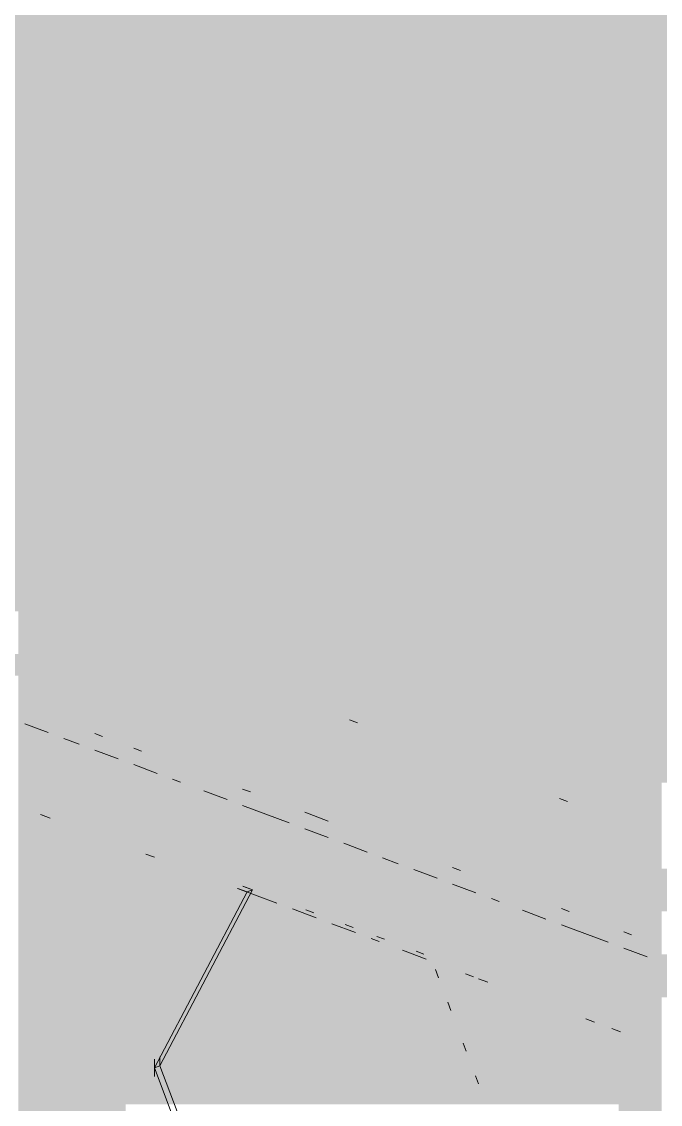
# Paper-space layout '03 3D Building and Roof' of a CAD drawing. Header units: millimetres. Extents: x 5 to 415, y 5 to 292.
# Drawn here: x 129.28 to 134.39, y 112.69 to 121.34 of the extents above; entities that cross this region are included whole.
import ezdxf

# ---------------------------------------------------------------- set-up
doc = ezdxf.new("R2010")
doc.units = ezdxf.units.MM
doc.layers.add('EXISTING', color=7, linetype='Continuous')
doc.layers.add('IMAGES', color=7, linetype='Continuous')

# ---------------------------------------------------------------- blocks, each defined once
blk = doc.blocks.new('SHEET_03')
at = {"layer": 'EXISTING', "color": 250, "lineweight": 9}
for p, q in [((131.9633, 115.7375), (131.9011, 115.7608)), ((129.491, 115.6586), (129.3045, 115.7284)), ((129.7398, 115.5654), (129.6154, 115.612)), ((129.8641, 115.6499), (129.9263, 115.6266)), ((130.0506, 115.4489), (129.8641, 115.5188)), ((130.175, 115.5334), (130.2372, 115.5102)), ((130.3615, 115.3325), (130.175, 115.4023)), ((130.5481, 115.2626), (130.4859, 115.2859)), ((130.9211, 115.1228), (130.7346, 115.1927)), ((131.0455, 115.2074), (131.1077, 115.1841)), ((131.4186, 114.9365), (131.0455, 115.0762)), ((133.6421, 115.1086), (133.5799, 115.1319)), ((129.431, 115.0023), (129.494, 114.9788)), ((129.507, 114.9739), (129.4376, 114.9999)), ((131.5429, 115.021), (131.7294, 114.9511)), ((131.7294, 114.82), (131.5429, 114.8899)), ((132.0403, 114.7036), (131.8538, 114.7734)), ((130.3403, 114.6617), (130.2708, 114.6877)), ((132.289, 114.6104), (132.1647, 114.657)), ((132.5999, 114.4939), (132.4134, 114.5638)), ((132.7243, 114.5785), (132.7865, 114.5552)), ((132.9108, 114.3775), (132.7243, 114.4474)), ((130.3403, 112.9784), (131.0809, 114.3843)), ((131.1253, 114.4009), (130.3847, 112.995)), ((131.0038, 114.4132), (131.3183, 114.2953)), ((131.0809, 114.3843), (131.0068, 114.412)), ((131.1111, 114.4063), (131.0482, 114.4298)), ((131.0513, 114.4287), (131.1253, 114.4009)), ((131.1253, 114.4009), (131.0809, 114.3843)), ((133.0974, 114.3076), (133.0352, 114.3309)), ((131.4441, 114.2482), (131.6328, 114.1775)), ((131.6144, 114.2177), (131.5515, 114.2413)), ((133.4704, 114.1679), (133.2839, 114.2377)), ((133.5948, 114.2524), (133.657, 114.2291)), ((131.7587, 114.1304), (131.9474, 114.0597)), ((131.9289, 114.0999), (131.866, 114.1235)), ((133.9678, 113.9815), (133.5948, 114.1213)), ((132.0732, 114.0126), (132.1361, 113.989)), ((132.1805, 114.0056), (132.1176, 114.0292)), ((134.0922, 114.066), (134.1544, 114.0427)), ((134.2787, 113.8651), (134.0922, 113.9349)), ((132.3248, 113.9183), (132.5136, 113.8476)), ((132.4951, 113.8878), (132.4322, 113.9114)), ((132.5869, 113.764), (132.6116, 113.6986)), ((132.8281, 113.7298), (132.891, 113.7062)), ((133.0066, 113.6629), (132.9326, 113.6906)), ((132.6857, 113.5026), (132.7104, 113.4372)), ((133.8584, 113.3438), (133.7889, 113.3698)), ((134.0667, 113.2658), (133.9973, 113.2918)), ((132.8091, 113.1758), (132.8338, 113.1104)), ((130.3847, 112.995), (130.3847, 113.0651)), ((130.3403, 113.0485), (130.3403, 112.9784)), ((130.3403, 112.944), (130.3403, 113.0127)), ((130.3403, 112.9784), (130.3847, 112.995)), ((130.3403, 112.9784), (130.3403, 112.9082)), ((131.0562, 111.0829), (130.3403, 112.9784)), ((130.3847, 112.995), (131.1007, 111.0995)), ((132.9079, 112.9143), (132.9326, 112.8489))]:
    blk.add_line(p, q, dxfattribs=at)
at = {"layer": 'IMAGES', "color": 7}
for points in [[(123.0845, 121.2571), (144.3336, 121.2571), (123.0845, 121.4286), (144.3336, 121.4286)], [(122.5704, 121.0857), (144.3336, 121.0857), (122.5704, 121.2571), (144.3336, 121.2571)], [(122.0564, 120.9143), (144.3336, 120.9143), (122.0564, 121.0857), (144.3336, 121.0857)], [(121.7136, 120.7429), (144.3336, 120.7429), (121.7136, 120.9143), (144.3336, 120.9143)], [(121.1995, 120.5714), (144.3336, 120.5714), (121.1995, 120.7429), (144.3336, 120.7429)], [(120.8568, 120.4), (144.3336, 120.4), (120.8568, 120.5714), (144.3336, 120.5714)], [(120.3427, 120.2286), (144.3336, 120.2286), (120.3427, 120.4), (144.3336, 120.4)], [(119.6573, 120.0571), (144.3336, 120.0571), (119.6573, 120.2286), (144.3336, 120.2286)], [(119.4859, 119.8857), (144.3336, 119.8857), (119.4859, 120.0571), (144.3336, 120.0571)], [(118.9718, 119.7143), (144.3336, 119.7143), (118.9718, 119.8857), (144.3336, 119.8857)], [(118.6291, 119.5429), (144.3336, 119.5429), (118.6291, 119.7143), (144.3336, 119.7143)], [(117.9436, 119.3714), (143.3054, 119.3714), (117.9436, 119.5429), (143.3054, 119.5429)], [(117.4296, 119.2), (142.7913, 119.2), (117.4296, 119.3714), (142.7913, 119.3714)], [(117.0868, 119.0286), (142.6199, 119.0286), (117.0868, 119.2), (142.6199, 119.2)], [(116.5727, 118.8571), (142.6199, 118.8571), (116.5727, 119.0286), (142.6199, 119.0286)], [(116.4014, 118.6857), (142.7913, 118.6857), (116.4014, 118.8571), (142.7913, 118.8571)], [(115.7159, 118.5143), (142.9627, 118.5143), (115.7159, 118.6857), (142.9627, 118.6857)], [(115.2018, 118.3429), (142.9627, 118.3429), (115.2018, 118.5143), (142.9627, 118.5143)], [(114.8591, 118.1714), (142.9627, 118.1714), (114.8591, 118.3429), (142.9627, 118.3429)], [(114.345, 118), (142.9627, 118), (114.345, 118.1714), (142.9627, 118.1714)], [(113.8309, 117.8286), (142.9627, 117.8286), (113.8309, 118), (142.9627, 118)], [(113.4882, 117.6571), (142.7913, 117.6571), (113.4882, 117.8286), (142.7913, 117.8286)], [(112.9741, 117.4857), (142.6199, 117.4857), (112.9741, 117.6571), (142.6199, 117.6571)], [(112.46, 117.3143), (142.7913, 117.3143), (112.46, 117.4857), (142.7913, 117.4857)], [(112.1173, 117.1429), (142.9627, 117.1429), (112.1173, 117.3143), (142.9627, 117.3143)], [(111.6032, 116.9714), (143.4767, 116.9714), (111.6032, 117.1429), (143.4767, 117.1429)], [(111.2605, 116.8), (143.134, 116.8), (111.2605, 116.9714), (143.134, 116.9714)], [(110.7464, 116.6286), (129.7677, 116.6286), (110.7464, 116.8), (129.7677, 116.8)], [(129.7677, 116.6286), (129.9391, 116.6286), (129.7677, 116.8), (129.9391, 116.8)], [(129.9391, 116.6286), (130.1104, 116.6286), (129.9391, 116.8), (130.1104, 116.8)], [(130.1104, 116.6286), (142.6199, 116.6286), (130.1104, 116.8), (142.6199, 116.8)], [(129.2536, 116.4571), (129.425, 116.4571), (129.2536, 116.6286), (129.425, 116.6286)], [(129.425, 116.4571), (129.7677, 116.4571), (129.425, 116.6286), (129.7677, 116.6286)], [(129.7677, 116.4571), (129.9391, 116.4571), (129.7677, 116.6286), (129.9391, 116.6286)], [(129.9391, 116.4571), (130.1104, 116.4571), (129.9391, 116.6286), (130.1104, 116.6286)], [(130.1104, 116.4571), (130.4532, 116.4571), (130.1104, 116.6286), (130.4532, 116.6286)], [(130.4532, 116.4571), (130.6245, 116.4571), (130.4532, 116.6286), (130.6245, 116.6286)], [(130.6245, 116.4571), (142.1058, 116.4571), (130.6245, 116.6286), (142.1058, 116.6286)], [(129.2536, 116.2857), (129.425, 116.2857), (129.2536, 116.4571), (129.425, 116.4571)], [(129.425, 116.2857), (129.5963, 116.2857), (129.425, 116.4571), (129.5963, 116.4571)], [(129.5963, 116.2857), (129.7677, 116.2857), (129.5963, 116.4571), (129.7677, 116.4571)], [(129.7677, 116.2857), (129.9391, 116.2857), (129.7677, 116.4571), (129.9391, 116.4571)], [(129.9391, 116.2857), (130.1104, 116.2857), (129.9391, 116.4571), (130.1104, 116.4571)], [(130.1104, 116.2857), (130.2818, 116.2857), (130.1104, 116.4571), (130.2818, 116.4571)], [(130.2818, 116.2857), (130.6245, 116.2857), (130.2818, 116.4571), (130.6245, 116.4571)], [(130.6245, 116.2857), (130.7959, 116.2857), (130.6245, 116.4571), (130.7959, 116.4571)], [(130.7959, 116.2857), (130.9672, 116.2857), (130.7959, 116.4571), (130.9672, 116.4571)], [(130.9672, 116.2857), (141.5918, 116.2857), (130.9672, 116.4571), (141.5918, 116.4571)], [(129.0822, 116.1143), (129.425, 116.1143), (129.0822, 116.2857), (129.425, 116.2857)], [(129.425, 116.1143), (129.5963, 116.1143), (129.425, 116.2857), (129.5963, 116.2857)], [(129.5963, 116.1143), (130.2818, 116.1143), (129.5963, 116.2857), (130.2818, 116.2857)], [(130.2818, 116.1143), (130.4532, 116.1143), (130.2818, 116.2857), (130.4532, 116.2857)], [(130.4532, 116.1143), (130.6245, 116.1143), (130.4532, 116.2857), (130.6245, 116.2857)], [(130.6245, 116.1143), (130.7959, 116.1143), (130.6245, 116.2857), (130.7959, 116.2857)], [(130.7959, 116.1143), (130.9672, 116.1143), (130.7959, 116.2857), (130.9672, 116.2857)], [(130.9672, 116.1143), (131.1386, 116.1143), (130.9672, 116.2857), (131.1386, 116.2857)], [(131.1386, 116.1143), (131.4813, 116.1143), (131.1386, 116.2857), (131.4813, 116.2857)], [(131.4813, 116.1143), (141.249, 116.1143), (131.4813, 116.2857), (141.249, 116.2857)], [(129.2536, 115.7714), (129.425, 115.7714), (129.2536, 116.1143), (129.425, 116.1143)], [(129.425, 115.9429), (130.4532, 115.9429), (129.425, 116.1143), (130.4532, 116.1143)], [(130.4532, 115.9429), (130.6245, 115.9429), (130.4532, 116.1143), (130.6245, 116.1143)], [(130.6245, 115.9429), (130.7959, 115.9429), (130.6245, 116.1143), (130.7959, 116.1143)], [(130.7959, 115.9429), (130.9672, 115.9429), (130.7959, 116.1143), (130.9672, 116.1143)], [(130.9672, 115.9429), (131.1386, 115.9429), (130.9672, 116.1143), (131.1386, 116.1143)], [(131.1386, 115.9429), (131.31, 115.9429), (131.1386, 116.1143), (131.31, 116.1143)], [(131.31, 115.9429), (131.4813, 115.9429), (131.31, 116.1143), (131.4813, 116.1143)], [(131.4813, 115.9429), (131.8241, 115.9429), (131.4813, 116.1143), (131.8241, 116.1143)], [(131.8241, 115.9429), (131.9954, 115.9429), (131.8241, 116.1143), (131.9954, 116.1143)], [(131.9954, 115.9429), (140.7349, 115.9429), (131.9954, 116.1143), (140.7349, 116.1143)], [(129.425, 115.7714), (129.5963, 115.7714), (129.425, 115.9429), (129.5963, 115.9429)], [(129.5963, 115.7714), (129.7677, 115.7714), (129.5963, 115.9429), (129.7677, 115.9429)], [(129.7677, 115.7714), (129.9391, 115.7714), (129.7677, 115.9429), (129.9391, 115.9429)], [(129.9391, 115.7714), (130.1104, 115.7714), (129.9391, 115.9429), (130.1104, 115.9429)], [(130.1104, 115.7714), (130.9672, 115.7714), (130.1104, 115.9429), (130.9672, 115.9429)], [(130.9672, 115.7714), (131.1386, 115.7714), (130.9672, 115.9429), (131.1386, 115.9429)], [(131.1386, 115.7714), (131.31, 115.7714), (131.1386, 115.9429), (131.31, 115.9429)], [(131.31, 115.7714), (131.4813, 115.7714), (131.31, 115.9429), (131.4813, 115.9429)], [(131.4813, 115.7714), (131.6527, 115.7714), (131.4813, 115.9429), (131.6527, 115.9429)], [(131.6527, 115.7714), (131.8241, 115.7714), (131.6527, 115.9429), (131.8241, 115.9429)], [(131.8241, 115.7714), (131.9954, 115.7714), (131.8241, 115.9429), (131.9954, 115.9429)], [(131.9954, 115.7714), (132.3381, 115.7714), (131.9954, 115.9429), (132.3381, 115.9429)], [(132.3381, 115.7714), (140.5636, 115.7714), (132.3381, 115.9429), (140.5636, 115.9429)], [(129.2536, 115.6), (129.5963, 115.6), (129.2536, 115.7714), (129.5963, 115.7714)], [(129.5963, 115.6), (129.7677, 115.6), (129.5963, 115.7714), (129.7677, 115.7714)], [(129.7677, 115.6), (129.9391, 115.6), (129.7677, 115.7714), (129.9391, 115.7714)], [(129.9391, 115.6), (130.1104, 115.6), (129.9391, 115.7714), (130.1104, 115.7714)], [(130.1104, 115.6), (130.2818, 115.6), (130.1104, 115.7714), (130.2818, 115.7714)], [(130.2818, 115.6), (130.4532, 115.6), (130.2818, 115.7714), (130.4532, 115.7714)], [(130.4532, 115.6), (130.6245, 115.6), (130.4532, 115.7714), (130.6245, 115.7714)], [(130.6245, 115.6), (131.31, 115.6), (130.6245, 115.7714), (131.31, 115.7714)], [(131.31, 115.6), (131.4813, 115.6), (131.31, 115.7714), (131.4813, 115.7714)], [(131.4813, 115.6), (131.6527, 115.6), (131.4813, 115.7714), (131.6527, 115.7714)], [(131.6527, 115.6), (131.8241, 115.6), (131.6527, 115.7714), (131.8241, 115.7714)], [(131.8241, 115.6), (131.9954, 115.6), (131.8241, 115.7714), (131.9954, 115.7714)], [(131.9954, 115.6), (132.1668, 115.6), (131.9954, 115.7714), (132.1668, 115.7714)], [(132.1668, 115.6), (132.3381, 115.6), (132.1668, 115.7714), (132.3381, 115.7714)], [(132.3381, 115.6), (132.6809, 115.6), (132.3381, 115.7714), (132.6809, 115.7714)], [(132.6809, 115.6), (132.8522, 115.6), (132.6809, 115.7714), (132.8522, 115.7714)], [(132.8522, 115.6), (139.8781, 115.6), (132.8522, 115.7714), (139.8781, 115.7714)], [(129.2536, 115.0857), (129.425, 115.0857), (129.2536, 115.6), (129.425, 115.6)], [(129.425, 115.4286), (129.5963, 115.4286), (129.425, 115.6), (129.5963, 115.6)], [(129.5963, 115.4286), (130.1104, 115.4286), (129.5963, 115.6), (130.1104, 115.6)], [(130.1104, 115.4286), (130.2818, 115.4286), (130.1104, 115.6), (130.2818, 115.6)], [(130.2818, 115.4286), (130.4532, 115.4286), (130.2818, 115.6), (130.4532, 115.6)], [(130.4532, 115.4286), (130.6245, 115.4286), (130.4532, 115.6), (130.6245, 115.6)], [(130.6245, 115.2571), (130.7959, 115.2571), (130.6245, 115.6), (130.7959, 115.6)], [(130.7959, 115.4286), (131.8241, 115.4286), (130.7959, 115.6), (131.8241, 115.6)], [(131.8241, 115.4286), (131.9954, 115.4286), (131.8241, 115.6), (131.9954, 115.6)], [(131.9954, 115.4286), (132.1668, 115.4286), (131.9954, 115.6), (132.1668, 115.6)], [(132.1668, 115.4286), (132.3381, 115.4286), (132.1668, 115.6), (132.3381, 115.6)], [(132.3381, 115.4286), (132.5095, 115.4286), (132.3381, 115.6), (132.5095, 115.6)], [(132.5095, 115.4286), (132.6809, 115.4286), (132.5095, 115.6), (132.6809, 115.6)], [(132.6809, 115.4286), (132.8522, 115.4286), (132.6809, 115.6), (132.8522, 115.6)], [(132.8522, 115.4286), (133.195, 115.4286), (132.8522, 115.6), (133.195, 115.6)], [(133.195, 115.4286), (133.3663, 115.4286), (133.195, 115.6), (133.3663, 115.6)], [(133.3663, 115.4286), (139.364, 115.4286), (133.3663, 115.6), (139.364, 115.6)], [(129.425, 115.2571), (129.7677, 115.2571), (129.425, 115.4286), (129.7677, 115.4286)], [(129.7677, 115.2571), (129.9391, 115.2571), (129.7677, 115.4286), (129.9391, 115.4286)], [(129.9391, 115.2571), (130.1104, 115.2571), (129.9391, 115.4286), (130.1104, 115.4286)], [(130.1104, 115.2571), (130.2818, 115.2571), (130.1104, 115.4286), (130.2818, 115.4286)], [(130.2818, 115.2571), (130.4532, 115.2571), (130.2818, 115.4286), (130.4532, 115.4286)], [(130.4532, 115.2571), (130.6245, 115.2571), (130.4532, 115.4286), (130.6245, 115.4286)], [(130.7959, 115.2571), (130.9672, 115.2571), (130.7959, 115.4286), (130.9672, 115.4286)], [(130.9672, 115.2571), (132.1668, 115.2571), (130.9672, 115.4286), (132.1668, 115.4286)], [(132.1668, 115.2571), (132.5095, 115.2571), (132.1668, 115.4286), (132.5095, 115.4286)], [(132.5095, 115.2571), (132.6809, 115.2571), (132.5095, 115.4286), (132.6809, 115.4286)], [(132.6809, 115.2571), (132.8522, 115.2571), (132.6809, 115.4286), (132.8522, 115.4286)], [(132.8522, 115.2571), (133.0236, 115.2571), (132.8522, 115.4286), (133.0236, 115.4286)], [(133.0236, 115.2571), (133.195, 115.2571), (133.0236, 115.4286), (133.195, 115.4286)], [(133.195, 115.2571), (133.3663, 115.2571), (133.195, 115.4286), (133.3663, 115.4286)], [(133.3663, 115.2571), (133.5377, 115.2571), (133.3663, 115.4286), (133.5377, 115.4286)], [(133.5377, 115.2571), (133.7091, 115.2571), (133.5377, 115.4286), (133.7091, 115.4286)], [(133.7091, 115.2571), (139.0213, 115.2571), (133.7091, 115.4286), (139.0213, 115.4286)], [(129.425, 115.0857), (129.5963, 115.0857), (129.425, 115.2571), (129.5963, 115.2571)], [(129.5963, 115.0857), (129.7677, 115.0857), (129.5963, 115.2571), (129.7677, 115.2571)], [(129.7677, 115.0857), (130.1104, 115.0857), (129.7677, 115.2571), (130.1104, 115.2571)], [(130.1104, 115.0857), (130.2818, 115.0857), (130.1104, 115.2571), (130.2818, 115.2571)], [(130.2818, 115.0857), (130.4532, 115.0857), (130.2818, 115.2571), (130.4532, 115.2571)], [(130.4532, 115.0857), (130.6245, 115.0857), (130.4532, 115.2571), (130.6245, 115.2571)], [(130.6245, 115.0857), (130.7959, 115.0857), (130.6245, 115.2571), (130.7959, 115.2571)], [(130.7959, 115.0857), (130.9672, 115.0857), (130.7959, 115.2571), (130.9672, 115.2571)], [(130.9672, 115.0857), (131.31, 115.0857), (130.9672, 115.2571), (131.31, 115.2571)], [(131.31, 115.0857), (131.4813, 115.0857), (131.31, 115.2571), (131.4813, 115.2571)], [(131.4813, 115.0857), (131.6527, 115.0857), (131.4813, 115.2571), (131.6527, 115.2571)], [(131.6527, 115.0857), (131.9954, 115.0857), (131.6527, 115.2571), (131.9954, 115.2571)], [(131.9954, 115.0857), (132.6809, 115.0857), (131.9954, 115.2571), (132.6809, 115.2571)], [(132.6809, 115.0857), (132.8522, 115.0857), (132.6809, 115.2571), (132.8522, 115.2571)], [(132.8522, 115.0857), (133.0236, 115.0857), (132.8522, 115.2571), (133.0236, 115.2571)], [(133.0236, 115.0857), (133.195, 115.0857), (133.0236, 115.2571), (133.195, 115.2571)], [(133.195, 115.0857), (133.3663, 115.0857), (133.195, 115.2571), (133.3663, 115.2571)], [(133.3663, 115.0857), (133.5377, 115.0857), (133.3663, 115.2571), (133.5377, 115.2571)], [(133.5377, 115.0857), (133.7091, 115.0857), (133.5377, 115.2571), (133.7091, 115.2571)], [(133.7091, 115.0857), (134.0518, 115.0857), (133.7091, 115.2571), (134.0518, 115.2571)], [(134.0518, 115.0857), (134.2231, 115.0857), (134.0518, 115.2571), (134.2231, 115.2571)], [(134.2231, 115.0857), (134.3945, 115.0857), (134.2231, 115.2571), (134.3945, 115.2571)], [(129.2536, 114.9143), (129.425, 114.9143), (129.2536, 115.0857), (129.425, 115.0857)], [(129.425, 114.7429), (129.5963, 114.7429), (129.425, 115.0857), (129.5963, 115.0857)], [(129.5963, 114.9143), (129.7677, 114.9143), (129.5963, 115.0857), (129.7677, 115.0857)], [(129.7677, 114.9143), (129.9391, 114.9143), (129.7677, 115.0857), (129.9391, 115.0857)], [(129.9391, 114.9143), (130.4532, 114.9143), (129.9391, 115.0857), (130.4532, 115.0857)], [(130.4532, 114.9143), (130.6245, 114.9143), (130.4532, 115.0857), (130.6245, 115.0857)], [(130.6245, 114.9143), (130.7959, 114.9143), (130.6245, 115.0857), (130.7959, 115.0857)], [(130.7959, 114.9143), (130.9672, 114.9143), (130.7959, 115.0857), (130.9672, 115.0857)], [(130.9672, 114.9143), (131.1386, 114.9143), (130.9672, 115.0857), (131.1386, 115.0857)], [(131.1386, 114.9143), (131.31, 114.9143), (131.1386, 115.0857), (131.31, 115.0857)], [(131.31, 114.7429), (131.4813, 114.7429), (131.31, 115.0857), (131.4813, 115.0857)], [(131.4813, 114.9143), (131.6527, 114.9143), (131.4813, 115.0857), (131.6527, 115.0857)], [(131.6527, 114.9143), (131.8241, 114.9143), (131.6527, 115.0857), (131.8241, 115.0857)], [(131.8241, 114.9143), (131.9954, 114.9143), (131.8241, 115.0857), (131.9954, 115.0857)], [(131.9954, 114.9143), (132.1668, 114.9143), (131.9954, 115.0857), (132.1668, 115.0857)], [(132.1668, 114.9143), (133.3663, 114.9143), (132.1668, 115.0857), (133.3663, 115.0857)], [(133.3663, 114.9143), (133.5377, 114.9143), (133.3663, 115.0857), (133.5377, 115.0857)], [(133.5377, 114.9143), (133.7091, 114.9143), (133.5377, 115.0857), (133.7091, 115.0857)], [(133.7091, 114.9143), (133.8804, 114.9143), (133.7091, 115.0857), (133.8804, 115.0857)], [(133.8804, 114.9143), (134.0518, 114.9143), (133.8804, 115.0857), (134.0518, 115.0857)], [(134.0518, 114.9143), (134.2231, 114.9143), (134.0518, 115.0857), (134.2231, 115.0857)], [(134.2231, 114.9143), (134.3945, 114.9143), (134.2231, 115.0857), (134.3945, 115.0857)], [(129.2536, 111.6571), (129.425, 111.6571), (129.2536, 114.9143), (129.425, 114.9143)], [(129.5963, 114.7429), (129.9391, 114.7429), (129.5963, 114.9143), (129.9391, 114.9143)], [(129.9391, 114.7429), (130.2818, 114.7429), (129.9391, 114.9143), (130.2818, 114.9143)], [(130.2818, 114.7429), (130.7959, 114.7429), (130.2818, 114.9143), (130.7959, 114.9143)], [(130.7959, 114.7429), (130.9672, 114.7429), (130.7959, 114.9143), (130.9672, 114.9143)], [(130.9672, 114.7429), (131.1386, 114.7429), (130.9672, 114.9143), (131.1386, 114.9143)], [(131.1386, 114.7429), (131.31, 114.7429), (131.1386, 114.9143), (131.31, 114.9143)], [(131.4813, 114.7429), (131.6527, 114.7429), (131.4813, 114.9143), (131.6527, 114.9143)], [(131.6527, 114.7429), (131.8241, 114.7429), (131.6527, 114.9143), (131.8241, 114.9143)], [(131.8241, 114.7429), (131.9954, 114.7429), (131.8241, 114.9143), (131.9954, 114.9143)], [(131.9954, 114.7429), (132.1668, 114.7429), (131.9954, 114.9143), (132.1668, 114.9143)], [(132.1668, 114.7429), (132.3381, 114.7429), (132.1668, 114.9143), (132.3381, 114.9143)], [(132.3381, 114.7429), (132.5095, 114.7429), (132.3381, 114.9143), (132.5095, 114.9143)], [(132.5095, 114.7429), (132.6809, 114.7429), (132.5095, 114.9143), (132.6809, 114.9143)], [(132.6809, 114.7429), (132.8522, 114.7429), (132.6809, 114.9143), (132.8522, 114.9143)], [(132.8522, 114.7429), (133.5377, 114.7429), (132.8522, 114.9143), (133.5377, 114.9143)], [(133.5377, 114.7429), (133.7091, 114.7429), (133.5377, 114.9143), (133.7091, 114.9143)], [(133.7091, 114.7429), (133.8804, 114.7429), (133.7091, 114.9143), (133.8804, 114.9143)], [(133.8804, 114.7429), (134.0518, 114.7429), (133.8804, 114.9143), (134.0518, 114.9143)], [(134.0518, 114.7429), (134.2231, 114.7429), (134.0518, 114.9143), (134.2231, 114.9143)], [(134.2231, 114.7429), (134.3945, 114.7429), (134.2231, 114.9143), (134.3945, 114.9143)], [(129.425, 114.5714), (129.7677, 114.5714), (129.425, 114.7429), (129.7677, 114.7429)], [(129.7677, 114.5714), (129.9391, 114.5714), (129.7677, 114.7429), (129.9391, 114.7429)], [(129.9391, 114.5714), (130.2818, 114.5714), (129.9391, 114.7429), (130.2818, 114.7429)], [(130.2818, 114.5714), (130.4532, 114.5714), (130.2818, 114.7429), (130.4532, 114.7429)], [(130.4532, 114.5714), (130.6245, 114.5714), (130.4532, 114.7429), (130.6245, 114.7429)], [(130.6245, 114.5714), (130.7959, 114.5714), (130.6245, 114.7429), (130.7959, 114.7429)], [(130.7959, 114.5714), (131.31, 114.5714), (130.7959, 114.7429), (131.31, 114.7429)], [(131.31, 114.4), (131.4813, 114.4), (131.31, 114.7429), (131.4813, 114.7429)], [(131.4813, 114.5714), (131.6527, 114.5714), (131.4813, 114.7429), (131.6527, 114.7429)], [(131.6527, 114.5714), (131.8241, 114.5714), (131.6527, 114.7429), (131.8241, 114.7429)], [(131.8241, 114.5714), (132.3381, 114.5714), (131.8241, 114.7429), (132.3381, 114.7429)], [(132.3381, 114.5714), (132.5095, 114.5714), (132.3381, 114.7429), (132.5095, 114.7429)], [(132.5095, 114.5714), (132.6809, 114.5714), (132.5095, 114.7429), (132.6809, 114.7429)], [(132.6809, 114.5714), (132.8522, 114.5714), (132.6809, 114.7429), (132.8522, 114.7429)], [(132.8522, 114.5714), (133.0236, 114.5714), (132.8522, 114.7429), (133.0236, 114.7429)], [(133.0236, 114.5714), (133.195, 114.5714), (133.0236, 114.7429), (133.195, 114.7429)], [(133.195, 114.5714), (134.2231, 114.5714), (133.195, 114.7429), (134.2231, 114.7429)], [(134.2231, 114.5714), (134.3945, 114.5714), (134.2231, 114.7429), (134.3945, 114.7429)], [(129.425, 111.8286), (129.5963, 111.8286), (129.425, 114.5714), (129.5963, 114.5714)], [(129.5963, 114.4), (129.7677, 114.4), (129.5963, 114.5714), (129.7677, 114.5714)], [(129.7677, 114.4), (130.1104, 114.4), (129.7677, 114.5714), (130.1104, 114.5714)], [(130.1104, 114.4), (130.2818, 114.4), (130.1104, 114.5714), (130.2818, 114.5714)], [(130.2818, 113.7143), (130.4532, 113.7143), (130.2818, 114.5714), (130.4532, 114.5714)], [(130.4532, 114.4), (130.6245, 114.4), (130.4532, 114.5714), (130.6245, 114.5714)], [(130.6245, 114.4), (130.7959, 114.4), (130.6245, 114.5714), (130.7959, 114.5714)], [(130.7959, 114.4), (130.9672, 114.4), (130.7959, 114.5714), (130.9672, 114.5714)], [(130.9672, 114.4), (131.1386, 114.4), (130.9672, 114.5714), (131.1386, 114.5714)], [(131.1386, 114.4), (131.31, 114.4), (131.1386, 114.5714), (131.31, 114.5714)], [(131.4813, 114.4), (131.8241, 114.4), (131.4813, 114.5714), (131.8241, 114.5714)], [(131.8241, 114.4), (131.9954, 114.4), (131.8241, 114.5714), (131.9954, 114.5714)], [(131.9954, 114.4), (132.1668, 114.4), (131.9954, 114.5714), (132.1668, 114.5714)], [(132.1668, 114.4), (132.5095, 114.4), (132.1668, 114.5714), (132.5095, 114.5714)], [(132.5095, 114.4), (132.6809, 114.4), (132.5095, 114.5714), (132.6809, 114.5714)], [(132.6809, 114.4), (133.0236, 114.4), (132.6809, 114.5714), (133.0236, 114.5714)], [(133.0236, 114.4), (133.195, 114.4), (133.0236, 114.5714), (133.195, 114.5714)], [(133.195, 114.4), (133.3663, 114.4), (133.195, 114.5714), (133.3663, 114.5714)], [(133.3663, 114.4), (133.5377, 114.4), (133.3663, 114.5714), (133.5377, 114.5714)], [(133.5377, 114.4), (133.7091, 114.4), (133.5377, 114.5714), (133.7091, 114.5714)], [(133.7091, 114.4), (134.5659, 114.4), (133.7091, 114.5714), (134.5659, 114.5714)], [(129.5963, 112.5143), (130.1104, 112.5143), (129.5963, 114.4), (130.1104, 114.4)], [(130.1104, 113.5429), (130.2818, 113.5429), (130.1104, 114.4), (130.2818, 114.4)], [(130.4532, 114.2286), (130.6245, 114.2286), (130.4532, 114.4), (130.6245, 114.4)], [(130.6245, 114.2286), (130.9672, 114.2286), (130.6245, 114.4), (130.9672, 114.4)], [(130.9672, 114.0571), (131.1386, 114.0571), (130.9672, 114.4), (131.1386, 114.4)], [(131.1386, 114.2286), (131.31, 114.2286), (131.1386, 114.4), (131.31, 114.4)], [(131.31, 114.2286), (131.4813, 114.2286), (131.31, 114.4), (131.4813, 114.4)], [(131.4813, 114.2286), (131.6527, 114.2286), (131.4813, 114.4), (131.6527, 114.4)], [(131.6527, 114.2286), (131.9954, 114.2286), (131.6527, 114.4), (131.9954, 114.4)], [(131.9954, 114.2286), (132.1668, 114.2286), (131.9954, 114.4), (132.1668, 114.4)], [(132.1668, 114.0571), (132.3381, 114.0571), (132.1668, 114.4), (132.3381, 114.4)], [(132.3381, 114.2286), (132.5095, 114.2286), (132.3381, 114.4), (132.5095, 114.4)], [(132.5095, 114.2286), (132.6809, 114.2286), (132.5095, 114.4), (132.6809, 114.4)], [(132.6809, 114.2286), (132.8522, 114.2286), (132.6809, 114.4), (132.8522, 114.4)], [(132.8522, 114.2286), (133.0236, 114.2286), (132.8522, 114.4), (133.0236, 114.4)], [(133.0236, 114.2286), (133.195, 114.2286), (133.0236, 114.4), (133.195, 114.4)], [(133.195, 114.2286), (133.3663, 114.2286), (133.195, 114.4), (133.3663, 114.4)], [(133.3663, 114.2286), (133.5377, 114.2286), (133.3663, 114.4), (133.5377, 114.4)], [(133.5377, 114.2286), (133.7091, 114.2286), (133.5377, 114.4), (133.7091, 114.4)], [(133.7091, 114.2286), (133.8804, 114.2286), (133.7091, 114.4), (133.8804, 114.4)], [(133.8804, 114.2286), (134.2231, 114.2286), (133.8804, 114.4), (134.2231, 114.4)], [(134.2231, 114.2286), (135.08, 114.2286), (134.2231, 114.4), (135.08, 114.4)], [(130.4532, 113.8857), (130.6245, 113.8857), (130.4532, 114.2286), (130.6245, 114.2286)], [(130.6245, 113.8857), (130.7959, 113.8857), (130.6245, 114.2286), (130.7959, 114.2286)], [(130.7959, 114.0571), (130.9672, 114.0571), (130.7959, 114.2286), (130.9672, 114.2286)], [(131.1386, 114.0571), (131.4813, 114.0571), (131.1386, 114.2286), (131.4813, 114.2286)], [(131.4813, 114.0571), (131.6527, 114.0571), (131.4813, 114.2286), (131.6527, 114.2286)], [(131.6527, 114.0571), (131.8241, 114.0571), (131.6527, 114.2286), (131.8241, 114.2286)], [(131.8241, 114.0571), (131.9954, 114.0571), (131.8241, 114.2286), (131.9954, 114.2286)], [(131.9954, 114.0571), (132.1668, 114.0571), (131.9954, 114.2286), (132.1668, 114.2286)], [(132.3381, 114.0571), (132.6809, 114.0571), (132.3381, 114.2286), (132.6809, 114.2286)], [(132.6809, 113.8857), (132.8522, 113.8857), (132.6809, 114.2286), (132.8522, 114.2286)], [(132.8522, 114.0571), (133.0236, 114.0571), (132.8522, 114.2286), (133.0236, 114.2286)], [(133.0236, 114.0571), (133.195, 114.0571), (133.0236, 114.2286), (133.195, 114.2286)], [(133.195, 114.0571), (133.3663, 114.0571), (133.195, 114.2286), (133.3663, 114.2286)], [(133.3663, 114.0571), (133.5377, 114.0571), (133.3663, 114.2286), (133.5377, 114.2286)], [(133.5377, 114.0571), (133.7091, 114.0571), (133.5377, 114.2286), (133.7091, 114.2286)], [(133.7091, 114.0571), (133.8804, 114.0571), (133.7091, 114.2286), (133.8804, 114.2286)], [(133.8804, 114.0571), (134.0518, 114.0571), (133.8804, 114.2286), (134.0518, 114.2286)], [(134.0518, 114.0571), (134.2231, 114.0571), (134.0518, 114.2286), (134.2231, 114.2286)], [(134.2231, 114.0571), (134.3945, 114.0571), (134.2231, 114.2286), (134.3945, 114.2286)], [(130.7959, 113.8857), (130.9672, 113.8857), (130.7959, 114.0571), (130.9672, 114.0571)], [(130.9672, 113.8857), (131.1386, 113.8857), (130.9672, 114.0571), (131.1386, 114.0571)], [(131.1386, 113.8857), (131.31, 113.8857), (131.1386, 114.0571), (131.31, 114.0571)], [(131.31, 113.8857), (131.4813, 113.8857), (131.31, 114.0571), (131.4813, 114.0571)], [(131.4813, 113.8857), (131.6527, 113.8857), (131.4813, 114.0571), (131.6527, 114.0571)], [(131.6527, 113.8857), (131.8241, 113.8857), (131.6527, 114.0571), (131.8241, 114.0571)], [(131.8241, 113.8857), (131.9954, 113.8857), (131.8241, 114.0571), (131.9954, 114.0571)], [(131.9954, 113.8857), (132.1668, 113.8857), (131.9954, 114.0571), (132.1668, 114.0571)], [(132.1668, 113.8857), (132.3381, 113.8857), (132.1668, 114.0571), (132.3381, 114.0571)], [(132.3381, 113.8857), (132.5095, 113.8857), (132.3381, 114.0571), (132.5095, 114.0571)], [(132.5095, 113.8857), (132.6809, 113.8857), (132.5095, 114.0571), (132.6809, 114.0571)], [(132.8522, 113.8857), (133.0236, 113.8857), (132.8522, 114.0571), (133.0236, 114.0571)], [(133.0236, 113.7143), (133.195, 113.7143), (133.0236, 114.0571), (133.195, 114.0571)], [(133.195, 113.7143), (133.3663, 113.7143), (133.195, 114.0571), (133.3663, 114.0571)], [(133.3663, 113.8857), (133.5377, 113.8857), (133.3663, 114.0571), (133.5377, 114.0571)], [(133.5377, 113.8857), (133.7091, 113.8857), (133.5377, 114.0571), (133.7091, 114.0571)], [(133.7091, 113.8857), (133.8804, 113.8857), (133.7091, 114.0571), (133.8804, 114.0571)], [(133.8804, 113.8857), (134.2231, 113.8857), (133.8804, 114.0571), (134.2231, 114.0571)], [(134.2231, 113.8857), (134.3945, 113.8857), (134.2231, 114.0571), (134.3945, 114.0571)], [(130.4532, 113.7143), (130.6245, 113.7143), (130.4532, 113.8857), (130.6245, 113.8857)], [(130.6245, 113.7143), (130.7959, 113.7143), (130.6245, 113.8857), (130.7959, 113.8857)], [(130.7959, 113.7143), (130.9672, 113.7143), (130.7959, 113.8857), (130.9672, 113.8857)], [(130.9672, 113.5429), (131.1386, 113.5429), (130.9672, 113.8857), (131.1386, 113.8857)], [(131.1386, 113.7143), (131.8241, 113.7143), (131.1386, 113.8857), (131.8241, 113.8857)], [(131.8241, 113.7143), (131.9954, 113.7143), (131.8241, 113.8857), (131.9954, 113.8857)], [(131.9954, 113.7143), (132.1668, 113.7143), (131.9954, 113.8857), (132.1668, 113.8857)], [(132.1668, 113.7143), (132.3381, 113.7143), (132.1668, 113.8857), (132.3381, 113.8857)], [(132.3381, 113.7143), (132.5095, 113.7143), (132.3381, 113.8857), (132.5095, 113.8857)], [(132.5095, 113.7143), (132.6809, 113.7143), (132.5095, 113.8857), (132.6809, 113.8857)], [(132.6809, 113.5429), (132.8522, 113.5429), (132.6809, 113.8857), (132.8522, 113.8857)], [(132.8522, 113.7143), (133.0236, 113.7143), (132.8522, 113.8857), (133.0236, 113.8857)], [(133.3663, 113.7143), (133.5377, 113.7143), (133.3663, 113.8857), (133.5377, 113.8857)], [(133.5377, 113.7143), (133.7091, 113.7143), (133.5377, 113.8857), (133.7091, 113.8857)], [(133.7091, 113.7143), (133.8804, 113.7143), (133.7091, 113.8857), (133.8804, 113.8857)], [(133.8804, 113.7143), (134.0518, 113.7143), (133.8804, 113.8857), (134.0518, 113.8857)], [(134.0518, 113.7143), (134.2231, 113.7143), (134.0518, 113.8857), (134.2231, 113.8857)], [(134.2231, 113.7143), (134.5659, 113.7143), (134.2231, 113.8857), (134.5659, 113.8857)], [(130.2818, 113.5429), (130.4532, 113.5429), (130.2818, 113.7143), (130.4532, 113.7143)], [(130.4532, 113.5429), (130.6245, 113.5429), (130.4532, 113.7143), (130.6245, 113.7143)], [(130.6245, 113.5429), (130.7959, 113.5429), (130.6245, 113.7143), (130.7959, 113.7143)], [(130.7959, 113.5429), (130.9672, 113.5429), (130.7959, 113.7143), (130.9672, 113.7143)], [(131.1386, 113.5429), (132.1668, 113.5429), (131.1386, 113.7143), (132.1668, 113.7143)], [(132.1668, 113.5429), (132.3381, 113.5429), (132.1668, 113.7143), (132.3381, 113.7143)], [(132.3381, 113.5429), (132.5095, 113.5429), (132.3381, 113.7143), (132.5095, 113.7143)], [(132.5095, 113.3714), (132.6809, 113.3714), (132.5095, 113.7143), (132.6809, 113.7143)], [(132.8522, 113.5429), (133.0236, 113.5429), (132.8522, 113.7143), (133.0236, 113.7143)], [(133.0236, 113.5429), (133.195, 113.5429), (133.0236, 113.7143), (133.195, 113.7143)], [(133.195, 113.5429), (133.3663, 113.5429), (133.195, 113.7143), (133.3663, 113.7143)], [(133.3663, 113.5429), (133.5377, 113.5429), (133.3663, 113.7143), (133.5377, 113.7143)], [(133.5377, 113.5429), (133.7091, 113.5429), (133.5377, 113.7143), (133.7091, 113.7143)], [(133.7091, 113.5429), (133.8804, 113.5429), (133.7091, 113.7143), (133.8804, 113.7143)], [(133.8804, 113.3714), (134.0518, 113.3714), (133.8804, 113.7143), (134.0518, 113.7143)], [(134.0518, 113.3714), (134.2231, 113.3714), (134.0518, 113.7143), (134.2231, 113.7143)], [(134.2231, 113.5429), (134.5659, 113.5429), (134.2231, 113.7143), (134.5659, 113.7143)], [(130.1104, 113.3714), (130.2818, 113.3714), (130.1104, 113.5429), (130.2818, 113.5429)], [(130.2818, 113.3714), (130.4532, 113.3714), (130.2818, 113.5429), (130.4532, 113.5429)], [(130.4532, 113.3714), (130.6245, 113.3714), (130.4532, 113.5429), (130.6245, 113.5429)], [(130.6245, 113.3714), (130.7959, 113.3714), (130.6245, 113.5429), (130.7959, 113.5429)], [(130.7959, 113.3714), (130.9672, 113.3714), (130.7959, 113.5429), (130.9672, 113.5429)], [(130.9672, 113.3714), (132.3381, 113.3714), (130.9672, 113.5429), (132.3381, 113.5429)], [(132.3381, 113.3714), (132.5095, 113.3714), (132.3381, 113.5429), (132.5095, 113.5429)], [(132.6809, 113.3714), (132.8522, 113.3714), (132.6809, 113.5429), (132.8522, 113.5429)], [(132.8522, 113.3714), (133.0236, 113.3714), (132.8522, 113.5429), (133.0236, 113.5429)], [(133.0236, 113.3714), (133.195, 113.3714), (133.0236, 113.5429), (133.195, 113.5429)], [(133.195, 113.3714), (133.5377, 113.3714), (133.195, 113.5429), (133.5377, 113.5429)], [(133.5377, 113.3714), (133.7091, 113.3714), (133.5377, 113.5429), (133.7091, 113.5429)], [(133.7091, 113.3714), (133.8804, 113.3714), (133.7091, 113.5429), (133.8804, 113.5429)], [(134.2231, 113.2), (134.3945, 113.2), (134.2231, 113.5429), (134.3945, 113.5429)], [(130.1104, 113.2), (130.2818, 113.2), (130.1104, 113.3714), (130.2818, 113.3714)], [(130.2818, 113.2), (130.4532, 113.2), (130.2818, 113.3714), (130.4532, 113.3714)], [(130.4532, 113.2), (130.6245, 113.2), (130.4532, 113.3714), (130.6245, 113.3714)], [(130.6245, 113.2), (130.7959, 113.2), (130.6245, 113.3714), (130.7959, 113.3714)], [(130.7959, 113.2), (132.5095, 113.2), (130.7959, 113.3714), (132.5095, 113.3714)], [(132.5095, 113.2), (132.6809, 113.2), (132.5095, 113.3714), (132.6809, 113.3714)], [(132.6809, 113.2), (132.8522, 113.2), (132.6809, 113.3714), (132.8522, 113.3714)], [(132.8522, 113.2), (133.0236, 113.2), (132.8522, 113.3714), (133.0236, 113.3714)], [(133.0236, 113.2), (133.195, 113.2), (133.0236, 113.3714), (133.195, 113.3714)], [(133.195, 113.2), (133.3663, 113.2), (133.195, 113.3714), (133.3663, 113.3714)], [(133.3663, 113.2), (133.5377, 113.2), (133.3663, 113.3714), (133.5377, 113.3714)], [(133.5377, 113.0286), (133.7091, 113.0286), (133.5377, 113.3714), (133.7091, 113.3714)], [(133.7091, 113.2), (134.0518, 113.2), (133.7091, 113.3714), (134.0518, 113.3714)], [(134.0518, 113.2), (134.2231, 113.2), (134.0518, 113.3714), (134.2231, 113.3714)], [(130.1104, 112.6857), (130.2818, 112.6857), (130.1104, 113.2), (130.2818, 113.2)], [(130.2818, 113.0286), (130.4532, 113.0286), (130.2818, 113.2), (130.4532, 113.2)], [(130.4532, 113.0286), (130.6245, 113.0286), (130.4532, 113.2), (130.6245, 113.2)], [(130.6245, 113.0286), (132.5095, 113.0286), (130.6245, 113.2), (132.5095, 113.2)], [(132.5095, 113.0286), (132.6809, 113.0286), (132.5095, 113.2), (132.6809, 113.2)], [(132.6809, 113.0286), (132.8522, 113.0286), (132.6809, 113.2), (132.8522, 113.2)], [(132.8522, 113.0286), (133.0236, 113.0286), (132.8522, 113.2), (133.0236, 113.2)], [(133.0236, 113.0286), (133.195, 113.0286), (133.0236, 113.2), (133.195, 113.2)], [(133.195, 113.0286), (133.3663, 113.0286), (133.195, 113.2), (133.3663, 113.2)], [(133.3663, 113.0286), (133.5377, 113.0286), (133.3663, 113.2), (133.5377, 113.2)], [(133.7091, 113.0286), (133.8804, 113.0286), (133.7091, 113.2), (133.8804, 113.2)], [(133.8804, 113.0286), (134.0518, 113.0286), (133.8804, 113.2), (134.0518, 113.2)], [(134.0518, 113.0286), (134.3945, 113.0286), (134.0518, 113.2), (134.3945, 113.2)], [(130.2818, 112.6857), (130.4532, 112.6857), (130.2818, 113.0286), (130.4532, 113.0286)], [(130.4532, 112.8571), (130.6245, 112.8571), (130.4532, 113.0286), (130.6245, 113.0286)], [(130.6245, 112.6857), (130.7959, 112.6857), (130.6245, 113.0286), (130.7959, 113.0286)], [(130.7959, 112.8571), (132.5095, 112.8571), (130.7959, 113.0286), (132.5095, 113.0286)], [(132.5095, 112.8571), (132.6809, 112.8571), (132.5095, 113.0286), (132.6809, 113.0286)], [(132.6809, 112.8571), (132.8522, 112.8571), (132.6809, 113.0286), (132.8522, 113.0286)], [(132.8522, 112.8571), (133.0236, 112.8571), (132.8522, 113.0286), (133.0236, 113.0286)], [(133.0236, 112.8571), (133.195, 112.8571), (133.0236, 113.0286), (133.195, 113.0286)], [(133.195, 112.8571), (133.8804, 112.8571), (133.195, 113.0286), (133.8804, 113.0286)], [(133.8804, 112.8571), (134.2231, 112.8571), (133.8804, 113.0286), (134.2231, 113.0286)], [(134.2231, 112.3429), (134.3945, 112.3429), (134.2231, 113.0286), (134.3945, 113.0286)], [(130.4532, 112.6857), (130.6245, 112.6857), (130.4532, 112.8571), (130.6245, 112.8571)], [(130.7959, 112.6857), (132.1668, 112.6857), (130.7959, 112.8571), (132.1668, 112.8571)], [(132.1668, 112.6857), (132.3381, 112.6857), (132.1668, 112.8571), (132.3381, 112.8571)], [(132.3381, 112.6857), (132.5095, 112.6857), (132.3381, 112.8571), (132.5095, 112.8571)], [(132.5095, 112.6857), (132.6809, 112.6857), (132.5095, 112.8571), (132.6809, 112.8571)], [(132.6809, 112.6857), (133.0236, 112.6857), (132.6809, 112.8571), (133.0236, 112.8571)], [(133.0236, 112.6857), (133.195, 112.6857), (133.0236, 112.8571), (133.195, 112.8571)], [(133.195, 112.6857), (134.0518, 112.6857), (133.195, 112.8571), (134.0518, 112.8571)], [(134.0518, 110.2857), (134.2231, 110.2857), (134.0518, 112.8571), (134.2231, 112.8571)]]:
    blk.add_solid(points, dxfattribs=at)

psp = doc.layouts.new('03 3D Building and Roof')

# ---------------------------------------------------------------- block references
psp.add_blockref('SHEET_03', (0, 0))

doc.saveas('drawing.dxf')
